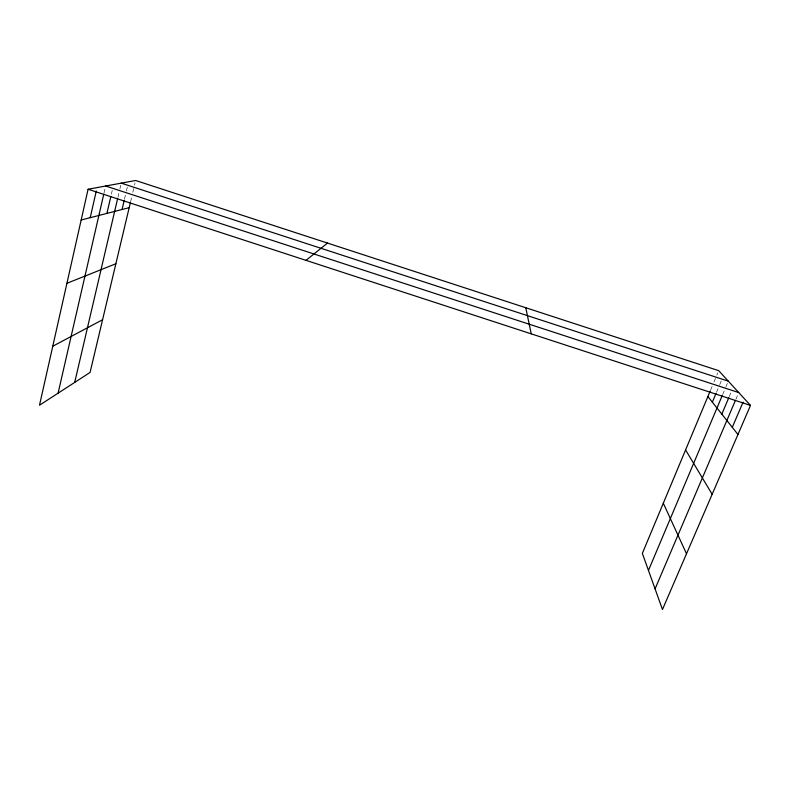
<?xml version="1.0" encoding="UTF-8"?>
<svg xmlns="http://www.w3.org/2000/svg" width="790" height="790" viewBox="0 0 790 790"><rect width="100%" height="100%" fill="white"/><g stroke="black" fill="none" stroke-linecap="round" stroke-linejoin="round"><path stroke-width="0.59" stroke-dasharray="3.95 2.96" d="M104.013 193.076L105.366 187.191M111.38 194.162L112.496 189.353M117.947 197.273L119.596 190.202M119.873 189.027L120.979 184.317M124.504 199.11L126.143 192.177M126.41 191.022L127.496 186.41M130.587 201.766L131.703 197.036M132.829 192.306L134.231 186.4M134.507 185.216L135.07 182.855M710.714 389.786L712.126 386.409M714.002 381.916L716.352 376.287M716.826 375.161L717.764 372.91M716.5 392.284L719.265 385.688M719.73 384.592L721.576 380.197M722.653 394.595L725.487 387.88M725.961 386.764L727.373 383.407M729.249 396.6L731.106 392.225M735.905 399.276L738.285 393.687"/><path stroke-width="1.19" d="M710.24 390.912L642.349 553.375L662.464 609.505L750.5 405.398L718.702 370.658L135.633 180.495L88.085 189.244L39.5 405.221L90.07 372.455L130.301 202.941M90.218 217.685L96.271 191.061M58.085 393.183L103.747 194.261M106.927 213.389L110.827 196.562M74.695 382.409L117.671 198.448M122.055 209.498L124.237 200.265M712.353 402.159L716.036 393.381M648.462 570.429L722.179 395.711M721.823 414.118L728.785 397.696M655.068 588.876L735.431 400.392M732.281 427.331L743.084 402.13M306.016 260.354L327.524 243.073M52.772 346.227L102.572 319.743M66.933 283.294L115.873 263.751M81.163 220.015L129.185 207.671M121.255 183.142L728.321 381.165M105.633 186.015L738.759 392.571M88.085 189.244L750.5 405.398M707.889 396.541L737.959 434.49M685.582 449.915L712.155 494.293M663.314 503.22L686.51 553.77M525.775 307.735L531.236 333.854"/></g></svg>
